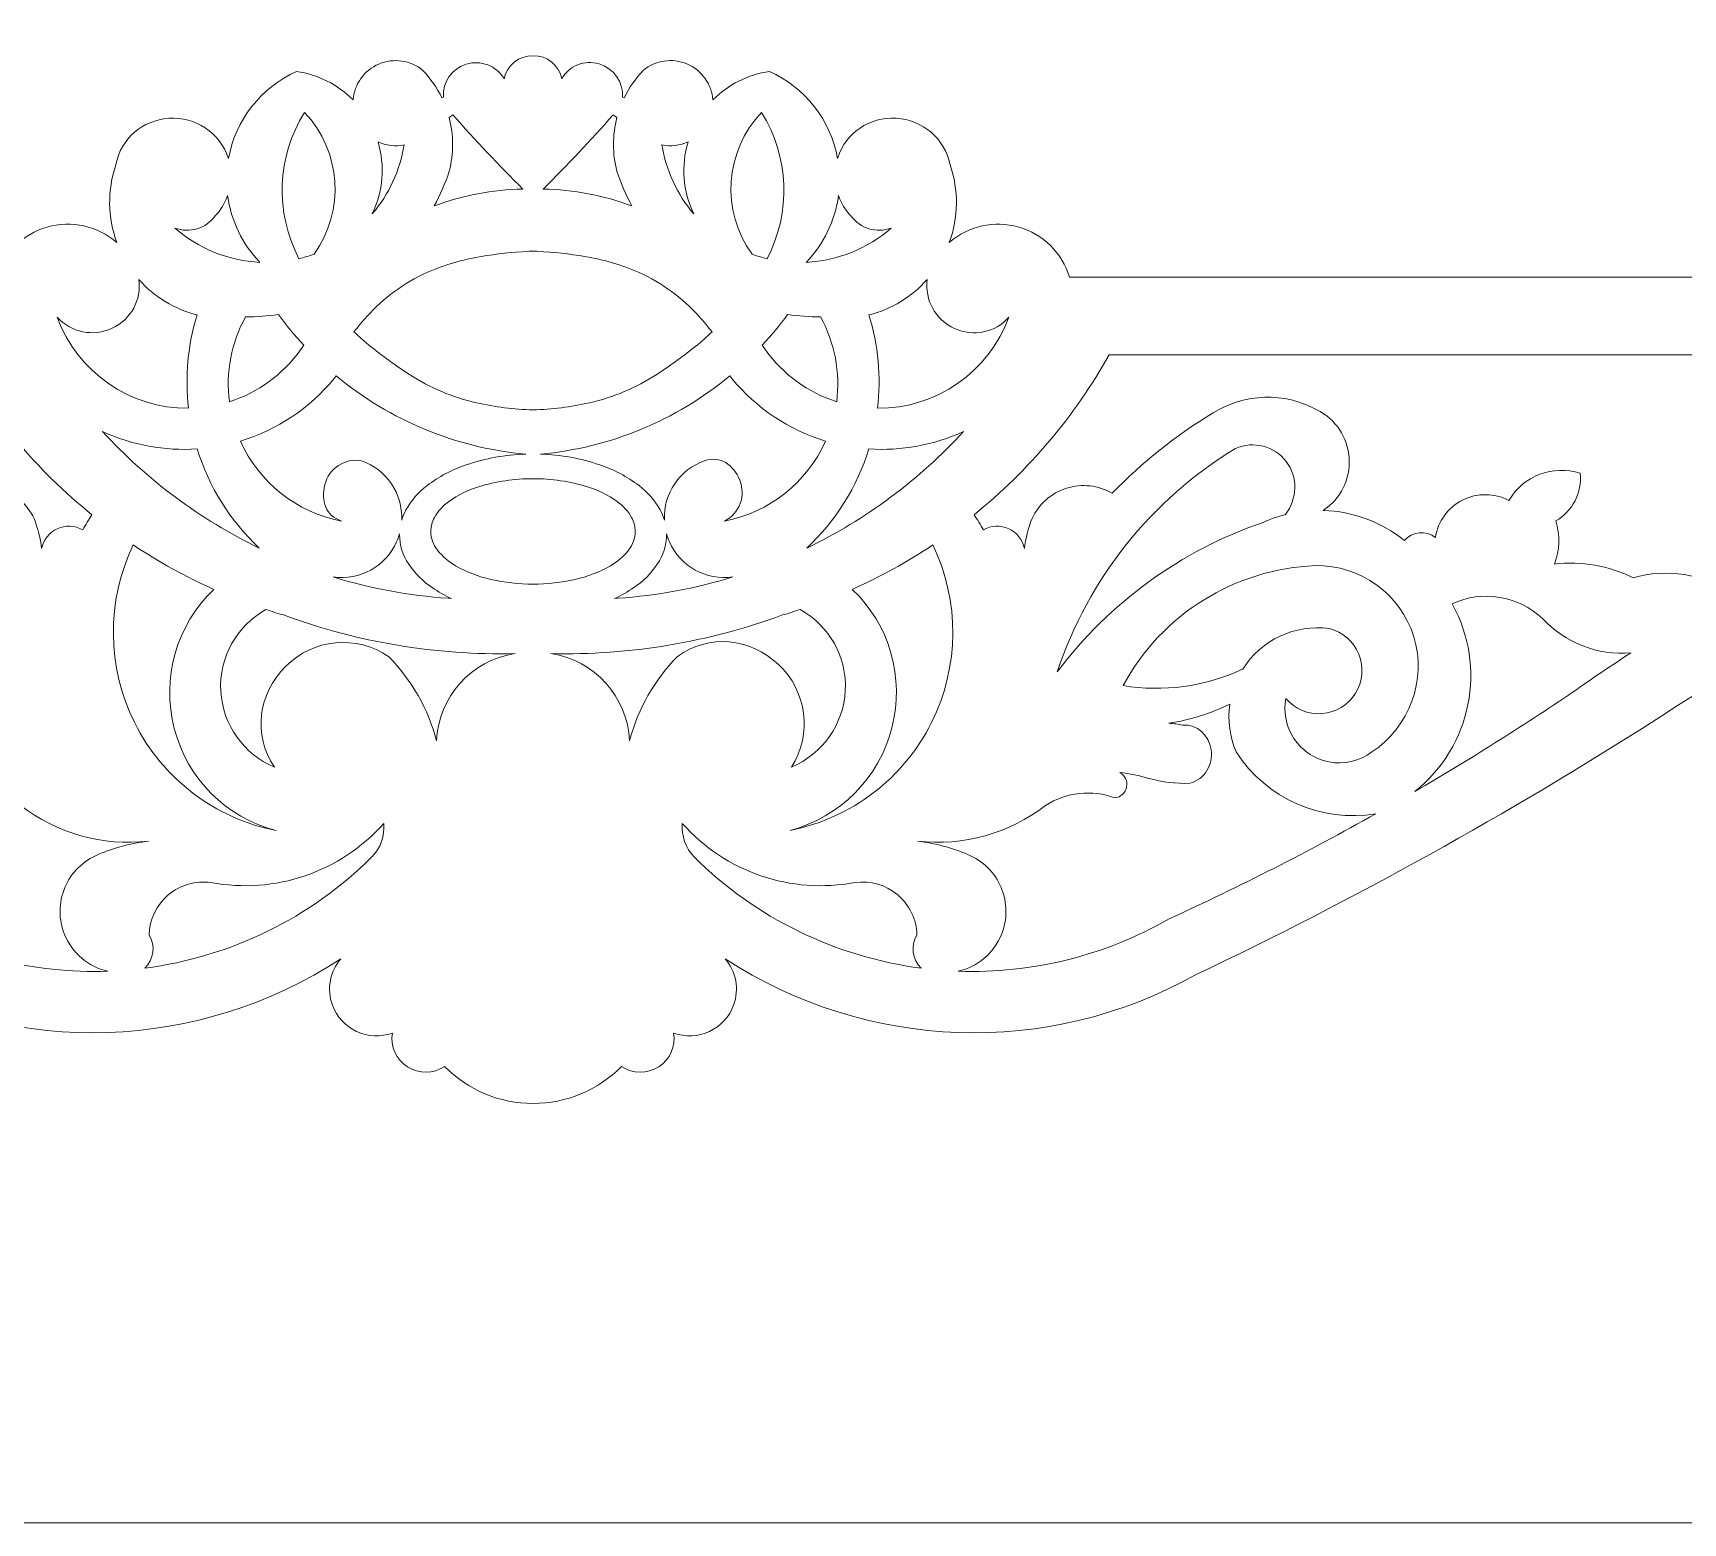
# Model space of a CAD drawing. Header units: millimetres. Extents: x 4882 to 5126, y 3141 to 3427.
# Drawn here: x 4960.9 to 5038.2, y 3141.2 to 3211 of the extents above; entities that cross this region are included whole.
import ezdxf

# ---------------------------------------------------------------- set-up
doc = ezdxf.new("R2010")
doc.units = ezdxf.units.MM
doc.header["$MEASUREMENT"] = 0
doc.layers.add('SITARA ALL', color=18, linetype='Continuous', true_color=0x000000)

msp = doc.modelspace()

# ---------------------------------------------------------------- linework, layer by layer
at = {"layer": 'SITARA ALL', "lineweight": 9}
for points, knots in [([(4882.319, 3263.18), (4882.319, 3263.18), (5126.319, 3263.18), (5126.319, 3263.18), (5126.319, 3263.18), (5126.319, 3141.18), (5126.319, 3141.18), (5126.319, 3141.18), (4882.319, 3141.18), (4882.319, 3141.18), (4882.319, 3141.18), (4882.319, 3263.18), (4882.319, 3263.18)], [0, 0, 0, 0, 0.25, 0.25, 0.25, 0.5, 0.5, 0.5, 0.75, 0.75, 0.75, 1, 1, 1, 1]), ([(4984.319, 3160.846), (4985.879, 3160.846), (4987.373, 3161.471), (4988.467, 3162.583), (4988.992, 3162.229), (4989.678, 3162.222), (4990.21, 3162.565), (4990.742, 3162.909), (4991.02, 3163.525), (4990.913, 3164.149), (4991.461, 3163.95), (4992.064, 3163.977), (4992.592, 3164.223), (4993.12, 3164.469), (4993.527, 3164.913), (4993.725, 3165.46), (4993.994, 3166.203), (4993.844, 3167.032), (4993.331, 3167.632), (4999.972, 3163.294), (5008.465, 3163), (5015.385, 3166.877), (5022.823, 3170.414), (5030.033, 3174.41), (5036.975, 3178.842), (5041.674, 3181.95), (5046.716, 3184.508), (5052, 3186.465), (5052.607, 3185.458), (5052.298, 3184.149), (5051.306, 3183.517), (5050.67, 3182.956), (5050.567, 3182.002), (5051.069, 3181.318), (5051.571, 3180.634), (5052.343, 3180.357), (5053.07, 3180.795), (5054.568, 3184.864), (5059.078, 3186.96), (5063.158, 3185.491), (5061.404, 3185.501), (5059.742, 3184.71), (5058.643, 3183.342), (5058.533, 3182.787), (5058.847, 3182.235), (5059.381, 3182.046), (5059.915, 3181.858), (5060.475, 3182.035), (5060.739, 3182.536), (5060.919, 3182.623), (5061.128, 3182.627), (5061.312, 3182.547), (5061.495, 3182.467), (5061.635, 3182.309), (5061.693, 3182.118), (5061.594, 3182.086), (5061.497, 3182.05), (5061.401, 3182.011), (5060.249, 3181.543), (5059.355, 3180.6), (5058.948, 3179.425), (5058.54, 3178.25), (5058.656, 3176.963), (5059.27, 3175.882), (5060.81, 3173.092), (5063.913, 3171.543), (5067.069, 3171.989), (5070.224, 3172.435), (5072.762, 3174.718), (5073.469, 3177.826), (5074.523, 3177.498), (5075.668, 3177.861), (5076.34, 3178.736), (5076.658, 3179.242), (5077.199, 3179.567), (5077.796, 3179.61), (5078.565, 3177.803), (5080.649, 3176.955), (5082.462, 3177.713), (5084.275, 3178.47), (5085.065, 3177.674), (5084.319, 3179.492), (5084.319, 3179.492), (5084.319, 3199.587), (5084.319, 3199.587), (5084.319, 3199.587), (5009.472, 3199.587), (5009.472, 3199.587), (5009.126, 3200.721), (5008.229, 3201.602), (5007.09, 3201.929), (5005.95, 3202.255), (5004.731, 3201.989), (5003.837, 3201.211), (5004.267, 3202.384), (5004.281, 3203.668), (5003.875, 3204.85), (5003.626, 3206.069), (5002.585, 3206.966), (5001.342, 3207.032), (5000.099, 3207.097), (4998.985, 3206.362), (4998.609, 3205.176), (4998.609, 3205.176), (4998.597, 3205.139), (4998.597, 3205.139), (4998.27, 3206.946), (4997.075, 3208.475), (4995.401, 3209.229), (4994.396, 3209.08), (4993.467, 3208.611), (4992.752, 3207.889), (4992.695, 3208.635), (4992.225, 3209.286), (4991.536, 3209.577), (4990.847, 3209.867), (4990.06, 3209.755), (4989.486, 3209.275), (4989.122, 3208.894), (4988.82, 3208.458), (4988.591, 3207.983), (4988.591, 3207.983), (4988.515, 3208.018), (4988.515, 3208.018), (4988.557, 3208.731), (4988.099, 3209.378), (4987.413, 3209.575), (4986.728, 3209.773), (4986.014, 3209.502), (4985.67, 3208.877), (4985.551, 3209.523), (4984.975, 3209.982), (4984.319, 3209.951), (4983.663, 3209.981), (4983.086, 3209.523), (4982.968, 3208.877), (4982.609, 3209.493), (4981.87, 3209.779), (4981.19, 3209.565), (4980.509, 3209.351), (4980.064, 3208.73), (4980.123, 3208.018), (4980.123, 3208.018), (4980.047, 3207.983), (4980.047, 3207.983), (4979.818, 3208.458), (4979.516, 3208.894), (4979.152, 3209.275), (4978.576, 3209.752), (4977.781, 3209.867), (4977.093, 3209.573), (4976.405, 3209.279), (4975.94, 3208.635), (4975.886, 3207.889), (4975.171, 3208.61), (4974.242, 3209.08), (4973.237, 3209.229), (4971.563, 3208.474), (4970.368, 3206.946), (4970.041, 3205.139), (4970.041, 3205.139), (4970.029, 3205.176), (4970.029, 3205.176), (4969.632, 3206.355), (4968.487, 3207.117), (4967.246, 3207.029), (4966.005, 3206.94), (4964.989, 3206.073), (4964.763, 3204.85), (4964.357, 3203.668), (4964.371, 3202.384), (4964.801, 3201.211), (4963.905, 3201.987), (4962.677, 3202.256), (4961.538, 3201.926), (4960.4, 3201.596), (4959.509, 3200.722), (4959.166, 3199.587), (4959.166, 3199.587), (4884.319, 3199.587), (4884.319, 3199.587), (4884.319, 3199.587), (4884.319, 3179.492), (4884.319, 3179.492), (4885.154, 3177.713), (4887.267, 3176.942), (4889.051, 3177.765), (4890.835, 3178.588), (4891.653, 3177.821), (4890.842, 3179.61), (4891.439, 3179.567), (4891.98, 3179.242), (4892.298, 3178.736), (4892.971, 3177.861), (4894.116, 3177.497), (4895.17, 3177.826), (4895.903, 3174.724), (4898.476, 3172.398), (4901.635, 3171.98), (4904.794, 3171.561), (4907.852, 3173.079), (4909.368, 3175.882), (4909.981, 3176.964), (4910.097, 3178.258), (4909.688, 3179.432), (4909.279, 3180.606), (4908.39, 3181.545), (4907.237, 3182.011), (4907.141, 3182.05), (4907.044, 3182.086), (4906.945, 3182.118), (4907.003, 3182.31), (4907.142, 3182.466), (4907.325, 3182.547), (4907.508, 3182.627), (4907.719, 3182.623), (4907.899, 3182.536), (4908.19, 3182.05), (4908.793, 3181.851), (4909.315, 3182.069), (4909.838, 3182.286), (4910.136, 3182.794), (4909.996, 3183.342), (4908.896, 3184.71), (4907.234, 3185.501), (4905.48, 3185.491), (4909.558, 3186.965), (4914.065, 3184.862), (4915.568, 3180.795), (4916.34, 3180.444), (4917.253, 3180.74), (4917.672, 3181.477), (4918.091, 3182.214), (4918.028, 3183.033), (4917.332, 3183.517), (4916.339, 3184.148), (4916.032, 3185.457), (4916.638, 3186.465), (4921.922, 3184.508), (4926.964, 3181.95), (4931.663, 3178.842), (4938.605, 3174.41), (4945.815, 3170.414), (4953.253, 3166.877), (4960.175, 3163.003), (4968.668, 3163.291), (4975.307, 3167.632), (4974.794, 3167.032), (4974.643, 3166.203), (4974.913, 3165.46), (4975.112, 3164.913), (4975.521, 3164.468), (4976.049, 3164.222), (4976.576, 3163.976), (4977.178, 3163.949), (4977.725, 3164.149), (4977.623, 3163.525), (4977.903, 3162.899), (4978.437, 3162.56), (4978.972, 3162.22), (4979.648, 3162.225), (4980.171, 3162.583), (4981.265, 3161.471), (4982.759, 3160.846), (4984.319, 3160.846)], [0, 0, 0, 0, 0.011364, 0.011364, 0.011364, 0.022727, 0.022727, 0.022727, 0.034091, 0.034091, 0.034091, 0.045455, 0.045455, 0.045455, 0.056818, 0.056818, 0.056818, 0.068182, 0.068182, 0.068182, 0.079545, 0.079545, 0.079545, 0.090909, 0.090909, 0.090909, 0.102273, 0.102273, 0.102273, 0.113636, 0.113636, 0.113636, 0.125, 0.125, 0.125, 0.136364, 0.136364, 0.136364, 0.147727, 0.147727, 0.147727, 0.159091, 0.159091, 0.159091, 0.170455, 0.170455, 0.170455, 0.181818, 0.181818, 0.181818, 0.193182, 0.193182, 0.193182, 0.204545, 0.204545, 0.204545, 0.215909, 0.215909, 0.215909, 0.227273, 0.227273, 0.227273, 0.238636, 0.238636, 0.238636, 0.25, 0.25, 0.25, 0.261364, 0.261364, 0.261364, 0.272727, 0.272727, 0.272727, 0.284091, 0.284091, 0.284091, 0.295455, 0.295455, 0.295455, 0.306818, 0.306818, 0.306818, 0.318182, 0.318182, 0.318182, 0.329545, 0.329545, 0.329545, 0.340909, 0.340909, 0.340909, 0.352273, 0.352273, 0.352273, 0.363636, 0.363636, 0.363636, 0.375, 0.375, 0.375, 0.386364, 0.386364, 0.386364, 0.397727, 0.397727, 0.397727, 0.409091, 0.409091, 0.409091, 0.420455, 0.420455, 0.420455, 0.431818, 0.431818, 0.431818, 0.443182, 0.443182, 0.443182, 0.454545, 0.454545, 0.454545, 0.465909, 0.465909, 0.465909, 0.477273, 0.477273, 0.477273, 0.488636, 0.488636, 0.488636, 0.5, 0.5, 0.5, 0.511364, 0.511364, 0.511364, 0.522727, 0.522727, 0.522727, 0.534091, 0.534091, 0.534091, 0.545455, 0.545455, 0.545455, 0.556818, 0.556818, 0.556818, 0.568182, 0.568182, 0.568182, 0.579545, 0.579545, 0.579545, 0.590909, 0.590909, 0.590909, 0.602273, 0.602273, 0.602273, 0.613636, 0.613636, 0.613636, 0.625, 0.625, 0.625, 0.636364, 0.636364, 0.636364, 0.647727, 0.647727, 0.647727, 0.659091, 0.659091, 0.659091, 0.670455, 0.670455, 0.670455, 0.681818, 0.681818, 0.681818, 0.693182, 0.693182, 0.693182, 0.704545, 0.704545, 0.704545, 0.715909, 0.715909, 0.715909, 0.727273, 0.727273, 0.727273, 0.738636, 0.738636, 0.738636, 0.75, 0.75, 0.75, 0.761364, 0.761364, 0.761364, 0.772727, 0.772727, 0.772727, 0.784091, 0.784091, 0.784091, 0.795455, 0.795455, 0.795455, 0.806818, 0.806818, 0.806818, 0.818182, 0.818182, 0.818182, 0.829545, 0.829545, 0.829545, 0.840909, 0.840909, 0.840909, 0.852273, 0.852273, 0.852273, 0.863636, 0.863636, 0.863636, 0.875, 0.875, 0.875, 0.886364, 0.886364, 0.886364, 0.897727, 0.897727, 0.897727, 0.909091, 0.909091, 0.909091, 0.920455, 0.920455, 0.920455, 0.931818, 0.931818, 0.931818, 0.943182, 0.943182, 0.943182, 0.954545, 0.954545, 0.954545, 0.965909, 0.965909, 0.965909, 0.977273, 0.977273, 0.977273, 0.988636, 0.988636, 0.988636, 1, 1, 1, 1]), ([(4973.344, 3200.447), (4972.206, 3202.617), (4972.307, 3205.23), (4973.606, 3207.308), (4975.333, 3205.488), (4975.518, 3202.694), (4974.051, 3200.659), (4973.82, 3200.575), (4973.583, 3200.504), (4973.344, 3200.447)], [0, 0, 0, 0, 0.333333, 0.333333, 0.333333, 0.666667, 0.666667, 0.666667, 1, 1, 1, 1]), ([(4979.682, 3202.919), (4979.966, 3203.44), (4980.203, 3203.984), (4980.39, 3204.546), (4980.602, 3205.375), (4980.6, 3206.244), (4980.383, 3207.071), (4980.383, 3207.071), (4980.558, 3207.19), (4980.558, 3207.19), (4981.62, 3205.998), (4982.715, 3204.837), (4983.843, 3203.706), (4982.421, 3203.687), (4981.013, 3203.421), (4979.682, 3202.919)], [0, 0, 0, 0, 0.2, 0.2, 0.2, 0.4, 0.4, 0.4, 0.6, 0.6, 0.6, 0.8, 0.8, 0.8, 1, 1, 1, 1]), ([(4988.956, 3202.919), (4987.625, 3203.421), (4986.217, 3203.687), (4984.795, 3203.706), (4985.923, 3204.837), (4987.018, 3205.998), (4988.08, 3207.19), (4988.08, 3207.19), (4988.255, 3207.071), (4988.255, 3207.071), (4988.039, 3206.244), (4988.036, 3205.375), (4988.248, 3204.546), (4988.435, 3203.984), (4988.672, 3203.44), (4988.956, 3202.919)], [0, 0, 0, 0, 0.2, 0.2, 0.2, 0.4, 0.4, 0.4, 0.6, 0.6, 0.6, 0.8, 0.8, 0.8, 1, 1, 1, 1]), ([(4995.294, 3200.447), (4995.055, 3200.504), (4994.819, 3200.575), (4994.587, 3200.659), (4993.118, 3202.692), (4993.307, 3205.486), (4995.032, 3207.308), (4996.332, 3205.231), (4996.431, 3202.617), (4995.294, 3200.447)], [0, 0, 0, 0, 0.333333, 0.333333, 0.333333, 0.666667, 0.666667, 0.666667, 1, 1, 1, 1]), ([(4976.784, 3202.55), (4977.289, 3203.602), (4977.385, 3204.804), (4977.052, 3205.922), (4977.434, 3205.749), (4977.861, 3205.7), (4978.272, 3205.784), (4978.085, 3204.589), (4977.57, 3203.469), (4976.784, 3202.55)], [0, 0, 0, 0, 0.333333, 0.333333, 0.333333, 0.666667, 0.666667, 0.666667, 1, 1, 1, 1]), ([(4991.854, 3202.55), (4991.068, 3203.469), (4990.553, 3204.589), (4990.366, 3205.784), (4990.777, 3205.7), (4991.204, 3205.749), (4991.586, 3205.922), (4991.254, 3204.804), (4991.349, 3203.602), (4991.854, 3202.55)], [0, 0, 0, 0, 0.333333, 0.333333, 0.333333, 0.666667, 0.666667, 0.666667, 1, 1, 1, 1]), ([(4971.514, 3200.275), (4970.041, 3200.346), (4968.635, 3200.914), (4967.526, 3201.886), (4968.212, 3201.627), (4968.986, 3201.858), (4969.415, 3202.453), (4969.674, 3202.726), (4969.874, 3203.049), (4970.001, 3203.403), (4970.16, 3202.226), (4970.689, 3201.13), (4971.514, 3200.275)], [0, 0, 0, 0, 0.25, 0.25, 0.25, 0.5, 0.5, 0.5, 0.75, 0.75, 0.75, 1, 1, 1, 1]), ([(4997.124, 3200.275), (4997.949, 3201.13), (4998.479, 3202.225), (4998.637, 3203.403), (4998.765, 3203.049), (4998.964, 3202.726), (4999.223, 3202.453), (4999.652, 3201.859), (5000.426, 3201.626), (5001.112, 3201.886), (5000.003, 3200.914), (4998.597, 3200.346), (4997.124, 3200.275)], [0, 0, 0, 0, 0.25, 0.25, 0.25, 0.5, 0.5, 0.5, 0.75, 0.75, 0.75, 1, 1, 1, 1]), ([(4984.319, 3193.356), (4983.427, 3193.385), (4982.543, 3193.497), (4981.674, 3193.689), (4980.554, 3193.945), (4979.486, 3194.396), (4978.521, 3195.02), (4977.866, 3195.446), (4977.234, 3195.906), (4976.628, 3196.4), (4976.628, 3196.4), (4976.474, 3196.523), (4976.474, 3196.523), (4976.287, 3196.681), (4976.103, 3196.844), (4975.925, 3197.012), (4976.114, 3197.263), (4976.315, 3197.505), (4976.527, 3197.737), (4977.314, 3198.61), (4978.273, 3199.312), (4979.344, 3199.798), (4980.156, 3200.155), (4981.01, 3200.409), (4981.886, 3200.552), (4982.612, 3200.674), (4983.345, 3200.754), (4984.081, 3200.792), (4984.16, 3200.797), (4984.239, 3200.801), (4984.319, 3200.804), (4984.398, 3200.801), (4984.478, 3200.797), (4984.557, 3200.792), (4985.293, 3200.754), (4986.026, 3200.674), (4986.752, 3200.552), (4987.628, 3200.409), (4988.482, 3200.155), (4989.294, 3199.798), (4990.365, 3199.312), (4991.324, 3198.61), (4992.111, 3197.737), (4992.323, 3197.505), (4992.525, 3197.263), (4992.713, 3197.012), (4992.535, 3196.844), (4992.352, 3196.681), (4992.164, 3196.523), (4992.164, 3196.523), (4992.01, 3196.4), (4992.01, 3196.4), (4991.404, 3195.906), (4990.772, 3195.446), (4990.117, 3195.02), (4989.152, 3194.396), (4988.084, 3193.945), (4986.964, 3193.689), (4986.096, 3193.497), (4985.211, 3193.385), (4984.319, 3193.356)], [0, 0, 0, 0, 0.05, 0.05, 0.05, 0.1, 0.1, 0.1, 0.15, 0.15, 0.15, 0.2, 0.2, 0.2, 0.25, 0.25, 0.25, 0.3, 0.3, 0.3, 0.35, 0.35, 0.35, 0.4, 0.4, 0.4, 0.45, 0.45, 0.45, 0.5, 0.5, 0.5, 0.55, 0.55, 0.55, 0.6, 0.6, 0.6, 0.65, 0.65, 0.65, 0.7, 0.7, 0.7, 0.75, 0.75, 0.75, 0.8, 0.8, 0.8, 0.85, 0.85, 0.85, 0.9, 0.9, 0.9, 0.95, 0.95, 0.95, 1, 1, 1, 1]), ([(4968.169, 3193.438), (4965.42, 3193.414), (4962.952, 3195.127), (4962.009, 3197.71), (4962.659, 3196.986), (4963.707, 3196.774), (4964.588, 3197.188), (4965.468, 3197.602), (4965.978, 3198.514), (4965.837, 3199.476), (4966.56, 3198.66), (4967.512, 3198.08), (4968.569, 3197.811), (4968.134, 3196.397), (4967.997, 3194.908), (4968.169, 3193.438)], [0, 0, 0, 0, 0.2, 0.2, 0.2, 0.4, 0.4, 0.4, 0.6, 0.6, 0.6, 0.8, 0.8, 0.8, 1, 1, 1, 1]), ([(5000.469, 3193.438), (5000.641, 3194.908), (5000.505, 3196.397), (5000.069, 3197.811), (5001.126, 3198.08), (5002.078, 3198.66), (5002.801, 3199.476), (5002.673, 3198.512), (5003.191, 3197.577), (5004.078, 3197.175), (5004.964, 3196.773), (5005.989, 3196.977), (5006.629, 3197.71), (5005.688, 3195.127), (5003.219, 3193.416), (5000.469, 3193.438)], [0, 0, 0, 0, 0.2, 0.2, 0.2, 0.4, 0.4, 0.4, 0.6, 0.6, 0.6, 0.8, 0.8, 0.8, 1, 1, 1, 1]), ([(4970.081, 3193.742), (4969.906, 3195.116), (4970.173, 3196.512), (4970.842, 3197.725), (4971.357, 3197.72), (4971.871, 3197.756), (4972.381, 3197.83), (4972.749, 3197.329), (4973.146, 3196.849), (4973.57, 3196.393), (4973.57, 3196.393), (4973.413, 3196.171), (4973.413, 3196.171), (4972.596, 3195.022), (4971.426, 3194.169), (4970.081, 3193.742)], [0, 0, 0, 0, 0.2, 0.2, 0.2, 0.4, 0.4, 0.4, 0.6, 0.6, 0.6, 0.8, 0.8, 0.8, 1, 1, 1, 1]), ([(4998.557, 3193.742), (4997.212, 3194.169), (4996.043, 3195.022), (4995.225, 3196.171), (4995.225, 3196.171), (4995.068, 3196.393), (4995.068, 3196.393), (4995.492, 3196.849), (4995.889, 3197.329), (4996.257, 3197.83), (4996.767, 3197.756), (4997.281, 3197.72), (4997.796, 3197.725), (4998.465, 3196.512), (4998.732, 3195.116), (4998.557, 3193.742)], [0, 0, 0, 0, 0.2, 0.2, 0.2, 0.4, 0.4, 0.4, 0.6, 0.6, 0.6, 0.8, 0.8, 0.8, 1, 1, 1, 1]), ([(4928.09, 3184.783), (4922.047, 3188.066), (4915.579, 3190.496), (4908.869, 3192.004), (4905.919, 3192.212), (4903.04, 3193.006), (4900.4, 3194.339), (4895.854, 3196.646), (4890.302, 3195.025), (4887.722, 3190.627), (4887.722, 3190.627), (4887.722, 3195.944), (4887.722, 3195.944), (4887.722, 3195.944), (4957.308, 3195.944), (4957.308, 3195.944), (4958.923, 3193.064), (4961.071, 3190.519), (4963.641, 3188.445), (4963.485, 3188.215), (4963.34, 3187.978), (4963.206, 3187.735), (4962.84, 3187.944), (4962.397, 3187.964), (4962.014, 3187.789), (4961.632, 3187.614), (4961.358, 3187.268), (4961.277, 3186.855), (4961.222, 3187.338), (4961.103, 3187.812), (4960.924, 3188.264), (4960.607, 3188.945), (4960.019, 3189.462), (4959.302, 3189.688), (4958.586, 3189.913), (4957.811, 3189.829), (4957.161, 3189.452), (4955.758, 3190.911), (4954.168, 3192.177), (4952.431, 3193.217), (4950.956, 3194.144), (4949.095, 3194.201), (4947.567, 3193.363), (4946.692, 3192.929), (4946.115, 3192.06), (4946.057, 3191.084), (4945.998, 3190.109), (4946.457, 3189.182), (4947.275, 3188.646), (4945.884, 3188.604), (4944.545, 3188.11), (4943.462, 3187.237), (4943.093, 3187.668), (4942.451, 3187.729), (4942.009, 3187.373), (4941.894, 3188.132), (4941.418, 3188.787), (4940.733, 3189.132), (4940.049, 3189.477), (4939.244, 3189.472), (4938.566, 3189.113), (4937.889, 3190.27), (4936.5, 3190.801), (4935.225, 3190.388), (4935.131, 3189.483), (4935.578, 3188.608), (4936.366, 3188.153), (4936.15, 3187.493), (4936.172, 3186.779), (4936.429, 3186.134), (4935.165, 3186.28), (4933.886, 3186.058), (4932.745, 3185.494), (4931.162, 3185.934), (4929.468, 3185.675), (4928.09, 3184.783)], [0, 0, 0, 0, 0.04, 0.04, 0.04, 0.08, 0.08, 0.08, 0.12, 0.12, 0.12, 0.16, 0.16, 0.16, 0.2, 0.2, 0.2, 0.24, 0.24, 0.24, 0.28, 0.28, 0.28, 0.32, 0.32, 0.32, 0.36, 0.36, 0.36, 0.4, 0.4, 0.4, 0.44, 0.44, 0.44, 0.48, 0.48, 0.48, 0.52, 0.52, 0.52, 0.56, 0.56, 0.56, 0.6, 0.6, 0.6, 0.64, 0.64, 0.64, 0.68, 0.68, 0.68, 0.72, 0.72, 0.72, 0.76, 0.76, 0.76, 0.8, 0.8, 0.8, 0.84, 0.84, 0.84, 0.88, 0.88, 0.88, 0.92, 0.92, 0.92, 0.96, 0.96, 0.96, 1, 1, 1, 1]), ([(5040.548, 3184.783), (5039.169, 3185.675), (5037.476, 3185.934), (5035.893, 3185.494), (5034.752, 3186.058), (5033.473, 3186.28), (5032.209, 3186.134), (5032.466, 3186.779), (5032.489, 3187.494), (5032.272, 3188.153), (5033.06, 3188.608), (5033.507, 3189.483), (5033.413, 3190.388), (5032.137, 3190.8), (5030.748, 3190.271), (5030.072, 3189.113), (5029.393, 3189.47), (5028.583, 3189.476), (5027.899, 3189.13), (5027.215, 3188.783), (5026.742, 3188.132), (5026.629, 3187.373), (5026.187, 3187.728), (5025.544, 3187.668), (5025.176, 3187.237), (5024.092, 3188.11), (5022.754, 3188.605), (5021.363, 3188.646), (5022.179, 3189.185), (5022.643, 3190.119), (5022.581, 3191.095), (5022.519, 3192.07), (5021.948, 3192.933), (5021.071, 3193.363), (5019.542, 3194.2), (5017.682, 3194.145), (5016.207, 3193.217), (5014.47, 3192.177), (5012.88, 3190.911), (5011.477, 3189.452), (5010.827, 3189.828), (5010.048, 3189.913), (5009.332, 3189.686), (5008.616, 3189.46), (5008.03, 3188.946), (5007.714, 3188.264), (5007.535, 3187.812), (5007.416, 3187.338), (5007.361, 3186.855), (5007.279, 3187.268), (5007.004, 3187.616), (5006.621, 3187.79), (5006.238, 3187.964), (5005.797, 3187.945), (5005.432, 3187.735), (5005.298, 3187.978), (5005.153, 3188.215), (5004.997, 3188.445), (5007.567, 3190.519), (5009.715, 3193.064), (5011.33, 3195.944), (5011.33, 3195.944), (5080.916, 3195.944), (5080.916, 3195.944), (5080.916, 3195.944), (5080.916, 3190.627), (5080.916, 3190.627), (5078.331, 3195.022), (5072.782, 3196.651), (5068.238, 3194.339), (5065.598, 3193.006), (5062.719, 3192.212), (5059.769, 3192.004), (5053.059, 3190.496), (5046.591, 3188.066), (5040.548, 3184.783)], [0, 0, 0, 0, 0.04, 0.04, 0.04, 0.08, 0.08, 0.08, 0.12, 0.12, 0.12, 0.16, 0.16, 0.16, 0.2, 0.2, 0.2, 0.24, 0.24, 0.24, 0.28, 0.28, 0.28, 0.32, 0.32, 0.32, 0.36, 0.36, 0.36, 0.4, 0.4, 0.4, 0.44, 0.44, 0.44, 0.48, 0.48, 0.48, 0.52, 0.52, 0.52, 0.56, 0.56, 0.56, 0.6, 0.6, 0.6, 0.64, 0.64, 0.64, 0.68, 0.68, 0.68, 0.72, 0.72, 0.72, 0.76, 0.76, 0.76, 0.8, 0.8, 0.8, 0.84, 0.84, 0.84, 0.88, 0.88, 0.88, 0.92, 0.92, 0.92, 0.96, 0.96, 0.96, 1, 1, 1, 1]), ([(4975.341, 3188.148), (4973.242, 3188.548), (4971.471, 3189.95), (4970.599, 3191.9), (4972.322, 3192.421), (4973.851, 3193.439), (4974.997, 3194.828), (4974.997, 3194.828), (4975.097, 3194.949), (4975.097, 3194.949), (4977.619, 3192.858), (4980.713, 3191.582), (4983.975, 3191.287), (4983.024, 3191.258), (4982.083, 3191.088), (4981.182, 3190.782), (4980.522, 3190.561), (4979.902, 3190.232), (4979.349, 3189.809), (4978.945, 3189.502), (4978.609, 3189.116), (4978.362, 3188.673), (4978.278, 3188.52), (4978.21, 3188.359), (4978.161, 3188.192), (4978.214, 3189.436), (4977.448, 3190.567), (4976.272, 3190.976), (4975.495, 3191.108), (4974.748, 3190.619), (4974.558, 3189.855), (4974.368, 3189.09), (4974.592, 3188.395), (4975.341, 3188.148)], [0, 0, 0, 0, 0.090909, 0.090909, 0.090909, 0.181818, 0.181818, 0.181818, 0.272727, 0.272727, 0.272727, 0.363636, 0.363636, 0.363636, 0.454545, 0.454545, 0.454545, 0.545455, 0.545455, 0.545455, 0.636364, 0.636364, 0.636364, 0.727273, 0.727273, 0.727273, 0.818182, 0.818182, 0.818182, 0.909091, 0.909091, 0.909091, 1, 1, 1, 1]), ([(4993.297, 3188.148), (4994.001, 3188.503), (4994.311, 3189.34), (4994.01, 3190.068), (4993.708, 3190.796), (4993.115, 3191.222), (4992.366, 3190.976), (4991.191, 3190.566), (4990.423, 3189.436), (4990.478, 3188.192), (4990.428, 3188.359), (4990.36, 3188.52), (4990.276, 3188.673), (4990.029, 3189.116), (4989.693, 3189.502), (4989.289, 3189.809), (4988.736, 3190.232), (4988.116, 3190.561), (4987.456, 3190.782), (4986.555, 3191.088), (4985.614, 3191.258), (4984.663, 3191.287), (4987.925, 3191.582), (4991.02, 3192.858), (4993.541, 3194.949), (4993.541, 3194.949), (4993.641, 3194.828), (4993.641, 3194.828), (4994.787, 3193.439), (4996.316, 3192.421), (4998.039, 3191.9), (4997.168, 3189.95), (4995.396, 3188.549), (4993.297, 3188.148)], [0, 0, 0, 0, 0.090909, 0.090909, 0.090909, 0.181818, 0.181818, 0.181818, 0.272727, 0.272727, 0.272727, 0.363636, 0.363636, 0.363636, 0.454545, 0.454545, 0.454545, 0.545455, 0.545455, 0.545455, 0.636364, 0.636364, 0.636364, 0.727273, 0.727273, 0.727273, 0.818182, 0.818182, 0.818182, 0.909091, 0.909091, 0.909091, 1, 1, 1, 1]), ([(4971.486, 3186.882), (4968.713, 3188.221), (4966.219, 3190.075), (4964.138, 3192.344), (4965.525, 3191.706), (4967.049, 3191.426), (4968.572, 3191.529), (4969.121, 3189.752), (4970.125, 3188.15), (4971.486, 3186.882)], [0, 0, 0, 0, 0.333333, 0.333333, 0.333333, 0.666667, 0.666667, 0.666667, 1, 1, 1, 1]), ([(4997.152, 3186.882), (4998.513, 3188.15), (4999.517, 3189.752), (5000.066, 3191.529), (5001.589, 3191.426), (5003.113, 3191.706), (5004.5, 3192.344), (5002.419, 3190.075), (4999.925, 3188.221), (4997.152, 3186.882)], [0, 0, 0, 0, 0.333333, 0.333333, 0.333333, 0.666667, 0.666667, 0.666667, 1, 1, 1, 1]), ([(5008.896, 3181.081), (5010.354, 3185.452), (5013.319, 3189.165), (5017.257, 3191.557), (5018.098, 3191.918), (5019.076, 3191.663), (5019.633, 3190.938), (5020.191, 3190.212), (5020.159, 3189.17), (5019.593, 3188.451), (5019.237, 3188.36), (5018.89, 3188.239), (5018.554, 3188.088), (5014.707, 3186.768), (5011.345, 3184.329), (5008.896, 3181.081)], [0, 0, 0, 0, 0.2, 0.2, 0.2, 0.4, 0.4, 0.4, 0.6, 0.6, 0.6, 0.8, 0.8, 0.8, 1, 1, 1, 1]), ([(4984.319, 3185.193), (4983.655, 3185.191), (4982.993, 3185.265), (4982.345, 3185.412), (4981.764, 3185.539), (4981.206, 3185.754), (4980.689, 3186.05), (4980.359, 3186.238), (4980.069, 3186.489), (4979.836, 3186.79), (4979.642, 3187.04), (4979.533, 3187.346), (4979.527, 3187.663), (4979.529, 3187.89), (4979.586, 3188.113), (4979.695, 3188.312), (4979.863, 3188.611), (4980.096, 3188.869), (4980.376, 3189.067), (4980.798, 3189.369), (4981.266, 3189.6), (4981.761, 3189.752), (4982.589, 3190.01), (4983.452, 3190.139), (4984.319, 3190.134), (4985.186, 3190.139), (4986.049, 3190.01), (4986.877, 3189.752), (4987.372, 3189.6), (4987.84, 3189.369), (4988.262, 3189.067), (4988.542, 3188.869), (4988.775, 3188.611), (4988.943, 3188.312), (4989.052, 3188.113), (4989.109, 3187.89), (4989.111, 3187.663), (4989.105, 3187.346), (4988.996, 3187.04), (4988.802, 3186.79), (4988.569, 3186.489), (4988.279, 3186.238), (4987.949, 3186.05), (4987.432, 3185.754), (4986.874, 3185.539), (4986.293, 3185.412), (4985.645, 3185.265), (4984.983, 3185.191), (4984.319, 3185.193)], [0, 0, 0, 0, 0.0625, 0.0625, 0.0625, 0.125, 0.125, 0.125, 0.1875, 0.1875, 0.1875, 0.25, 0.25, 0.25, 0.3125, 0.3125, 0.3125, 0.375, 0.375, 0.375, 0.4375, 0.4375, 0.4375, 0.5, 0.5, 0.5, 0.5625, 0.5625, 0.5625, 0.625, 0.625, 0.625, 0.6875, 0.6875, 0.6875, 0.75, 0.75, 0.75, 0.8125, 0.8125, 0.8125, 0.875, 0.875, 0.875, 0.9375, 0.9375, 0.9375, 1, 1, 1, 1]), ([(4980.494, 3184.514), (4980.494, 3184.514), (4980.334, 3184.526), (4980.334, 3184.526), (4978.508, 3184.655), (4976.701, 3184.991), (4974.95, 3185.526), (4976.202, 3185.349), (4977.418, 3186.025), (4977.925, 3187.182), (4977.979, 3187.303), (4978.023, 3187.428), (4978.059, 3187.555), (4978.058, 3187.54), (4978.058, 3187.524), (4978.058, 3187.509), (4978.064, 3187.016), (4978.214, 3186.536), (4978.491, 3186.127), (4978.784, 3185.692), (4979.159, 3185.318), (4979.595, 3185.026), (4979.882, 3184.833), (4980.182, 3184.662), (4980.494, 3184.514)], [0, 0, 0, 0, 0.125, 0.125, 0.125, 0.25, 0.25, 0.25, 0.375, 0.375, 0.375, 0.5, 0.5, 0.5, 0.625, 0.625, 0.625, 0.75, 0.75, 0.75, 0.875, 0.875, 0.875, 1, 1, 1, 1]), ([(4988.144, 3184.514), (4988.456, 3184.662), (4988.756, 3184.833), (4989.043, 3185.026), (4989.479, 3185.318), (4989.854, 3185.692), (4990.147, 3186.127), (4990.424, 3186.536), (4990.574, 3187.016), (4990.58, 3187.509), (4990.58, 3187.524), (4990.58, 3187.54), (4990.579, 3187.555), (4990.615, 3187.428), (4990.659, 3187.303), (4990.713, 3187.182), (4991.221, 3186.025), (4992.436, 3185.348), (4993.688, 3185.526), (4991.937, 3184.991), (4990.13, 3184.655), (4988.304, 3184.526), (4988.304, 3184.526), (4988.144, 3184.514), (4988.144, 3184.514)], [0, 0, 0, 0, 0.125, 0.125, 0.125, 0.25, 0.25, 0.25, 0.375, 0.375, 0.375, 0.5, 0.5, 0.5, 0.625, 0.625, 0.625, 0.75, 0.75, 0.75, 0.875, 0.875, 0.875, 1, 1, 1, 1]), ([(4969.352, 3184.947), (4967.597, 3183.271), (4966.888, 3180.776), (4967.499, 3178.427), (4968.111, 3176.078), (4969.92, 3174.252), (4972.269, 3173.644), (4969.4, 3174.21), (4966.954, 3176.071), (4965.643, 3178.685), (4964.331, 3181.299), (4964.311, 3184.391), (4965.572, 3187.029), (4966.772, 3186.231), (4968.036, 3185.535), (4969.352, 3184.947)], [0, 0, 0, 0, 0.2, 0.2, 0.2, 0.4, 0.4, 0.4, 0.6, 0.6, 0.6, 0.8, 0.8, 0.8, 1, 1, 1, 1]), ([(4999.286, 3184.947), (5000.602, 3185.535), (5001.866, 3186.231), (5003.066, 3187.029), (5004.333, 3184.394), (5004.31, 3181.32), (5003.004, 3178.703), (5001.699, 3176.086), (4999.237, 3174.216), (4996.369, 3173.644), (4998.716, 3174.262), (5000.544, 3176.102), (5001.145, 3178.453), (5001.747, 3180.804), (5001.047, 3183.278), (4999.286, 3184.947)], [0, 0, 0, 0, 0.2, 0.2, 0.2, 0.4, 0.4, 0.4, 0.6, 0.6, 0.6, 0.8, 0.8, 0.8, 1, 1, 1, 1]), ([(5019.617, 3179.825), (5020.038, 3179.334), (5020.669, 3179.073), (5021.314, 3179.123), (5021.96, 3179.173), (5022.54, 3179.523), (5022.881, 3180.074), (5023.222, 3180.624), (5023.28, 3181.304), (5023.038, 3181.904), (5022.795, 3182.504), (5022.285, 3182.951), (5021.658, 3183.11), (5020.047, 3183.323), (5018.46, 3182.582), (5017.592, 3181.209), (5017.592, 3181.209), (5017.541, 3181.185), (5017.541, 3181.185), (5015.806, 3180.385), (5013.869, 3180.123), (5011.983, 3180.433), (5013.784, 3183.771), (5017.218, 3185.91), (5021.007, 3186.058), (5023.114, 3186.092), (5024.99, 3184.734), (5025.615, 3182.723), (5026.241, 3180.711), (5025.407, 3178.49), (5023.653, 3177.323), (5023.073, 3176.887), (5022.335, 3176.718), (5021.624, 3176.86), (5020.912, 3177.001), (5020.293, 3177.443), (5019.925, 3178.068), (5019.614, 3178.597), (5019.505, 3179.222), (5019.617, 3179.825)], [0, 0, 0, 0, 0.076923, 0.076923, 0.076923, 0.153846, 0.153846, 0.153846, 0.230769, 0.230769, 0.230769, 0.307692, 0.307692, 0.307692, 0.384615, 0.384615, 0.384615, 0.461538, 0.461538, 0.461538, 0.538462, 0.538462, 0.538462, 0.615385, 0.615385, 0.615385, 0.692308, 0.692308, 0.692308, 0.769231, 0.769231, 0.769231, 0.846154, 0.846154, 0.846154, 0.923077, 0.923077, 0.923077, 1, 1, 1, 1]), ([(5025.668, 3175.475), (5028.323, 3177.589), (5029.062, 3181.308), (5027.411, 3184.274), (5028.833, 3184.923), (5030.508, 3184.65), (5031.651, 3183.584), (5032.71, 3182.435), (5034.238, 3181.839), (5035.795, 3181.967), (5034.879, 3181.378), (5033.977, 3180.768), (5033.087, 3180.139), (5030.667, 3178.502), (5028.192, 3176.947), (5025.668, 3175.475)], [0, 0, 0, 0, 0.2, 0.2, 0.2, 0.4, 0.4, 0.4, 0.6, 0.6, 0.6, 0.8, 0.8, 0.8, 1, 1, 1, 1]), ([(4972.194, 3176.618), (4970.744, 3177.224), (4969.767, 3178.604), (4969.679, 3180.173), (4969.59, 3181.742), (4970.424, 3183.235), (4971.796, 3184), (4972.068, 3183.911), (4972.341, 3183.825), (4972.615, 3183.745), (4976.091, 3182.466), (4979.775, 3181.852), (4983.477, 3181.934), (4981.43, 3181.626), (4979.887, 3179.916), (4979.796, 3177.847), (4979.403, 3179.337), (4978.629, 3180.698), (4977.55, 3181.798), (4976.039, 3182.824), (4974.013, 3182.632), (4972.722, 3181.341), (4971.43, 3180.05), (4971.169, 3178.129), (4972.194, 3176.618)], [0, 0, 0, 0, 0.125, 0.125, 0.125, 0.25, 0.25, 0.25, 0.375, 0.375, 0.375, 0.5, 0.5, 0.5, 0.625, 0.625, 0.625, 0.75, 0.75, 0.75, 0.875, 0.875, 0.875, 1, 1, 1, 1]), ([(4996.444, 3176.618), (4997.418, 3178.162), (4997.159, 3180.181), (4995.826, 3181.428), (4994.493, 3182.676), (4992.564, 3182.873), (4991.088, 3181.798), (4990.009, 3180.698), (4989.235, 3179.337), (4988.842, 3177.847), (4988.749, 3179.916), (4987.208, 3181.628), (4985.161, 3181.934), (4988.863, 3181.853), (4992.547, 3182.466), (4996.023, 3183.745), (4996.297, 3183.825), (4996.57, 3183.911), (4996.842, 3184), (4998.219, 3183.242), (4999.041, 3181.765), (4998.961, 3180.195), (4998.88, 3178.626), (4997.89, 3177.232), (4996.444, 3176.618)], [0, 0, 0, 0, 0.125, 0.125, 0.125, 0.25, 0.25, 0.25, 0.375, 0.375, 0.375, 0.5, 0.5, 0.5, 0.625, 0.625, 0.625, 0.75, 0.75, 0.75, 0.875, 0.875, 0.875, 1, 1, 1, 1]), ([(4964.38, 3167.046), (4960.918, 3166.925), (4957.49, 3167.777), (4954.488, 3169.506), (4951.192, 3171.013), (4947.959, 3172.655), (4944.799, 3174.429), (4947.366, 3173.998), (4949.941, 3175.134), (4951.349, 3177.323), (4951.655, 3178.03), (4951.76, 3178.806), (4951.651, 3179.568), (4952.552, 3179.128), (4953.514, 3178.826), (4954.505, 3178.673), (4954.289, 3178.652), (4954.075, 3178.624), (4953.862, 3178.588), (4953.155, 3178.566), (4952.576, 3178.02), (4952.515, 3177.315), (4952.454, 3176.611), (4952.824, 3175.999), (4953.516, 3175.856), (4954.167, 3175.834), (4954.818, 3175.911), (4955.446, 3176.087), (4955.891, 3176.211), (4956.345, 3176.303), (4956.804, 3176.362), (4956.56, 3176.227), (4956.432, 3175.949), (4956.489, 3175.676), (4956.545, 3175.404), (4956.764, 3175.2), (4957.041, 3175.172), (4958.118, 3175.568), (4959.319, 3175.437), (4960.287, 3174.819), (4961.992, 3173.502), (4964.142, 3172.901), (4966.283, 3173.145), (4965.474, 3173.047), (4964.684, 3172.836), (4963.934, 3172.518), (4963.227, 3172.228), (4962.663, 3171.669), (4962.368, 3170.964), (4962.073, 3170.258), (4962.069, 3169.468), (4962.359, 3168.761), (4962.715, 3167.895), (4963.468, 3167.255), (4964.38, 3167.046)], [0, 0, 0, 0, 0.055556, 0.055556, 0.055556, 0.111111, 0.111111, 0.111111, 0.166667, 0.166667, 0.166667, 0.222222, 0.222222, 0.222222, 0.277778, 0.277778, 0.277778, 0.333333, 0.333333, 0.333333, 0.388889, 0.388889, 0.388889, 0.444444, 0.444444, 0.444444, 0.5, 0.5, 0.5, 0.555556, 0.555556, 0.555556, 0.611111, 0.611111, 0.611111, 0.666667, 0.666667, 0.666667, 0.722222, 0.722222, 0.722222, 0.777778, 0.777778, 0.777778, 0.833333, 0.833333, 0.833333, 0.888889, 0.888889, 0.888889, 0.944444, 0.944444, 0.944444, 1, 1, 1, 1]), ([(5004.258, 3167.046), (5005.17, 3167.256), (5005.924, 3167.895), (5006.279, 3168.761), (5006.568, 3169.469), (5006.564, 3170.262), (5006.268, 3170.967), (5005.972, 3171.672), (5005.412, 3172.229), (5004.704, 3172.518), (5003.954, 3172.836), (5003.164, 3173.047), (5002.355, 3173.145), (5004.496, 3172.902), (5006.646, 3173.502), (5008.351, 3174.819), (5009.318, 3175.437), (5010.52, 3175.568), (5011.597, 3175.172), (5011.874, 3175.204), (5012.098, 3175.411), (5012.151, 3175.684), (5012.204, 3175.958), (5012.08, 3176.23), (5011.835, 3176.362), (5012.293, 3176.303), (5012.747, 3176.211), (5013.192, 3176.087), (5013.82, 3175.911), (5014.471, 3175.834), (5015.122, 3175.856), (5015.801, 3176.052), (5016.225, 3176.726), (5016.109, 3177.424), (5015.993, 3178.121), (5015.482, 3178.622), (5014.776, 3178.588), (5014.563, 3178.624), (5014.349, 3178.652), (5014.133, 3178.673), (5015.124, 3178.826), (5016.086, 3179.128), (5016.987, 3179.568), (5016.878, 3178.806), (5016.983, 3178.029), (5017.289, 3177.323), (5018.698, 3175.135), (5021.273, 3173.996), (5023.839, 3174.429), (5020.679, 3172.655), (5017.446, 3171.013), (5014.15, 3169.506), (5011.148, 3167.777), (5007.72, 3166.925), (5004.258, 3167.046)], [0, 0, 0, 0, 0.055556, 0.055556, 0.055556, 0.111111, 0.111111, 0.111111, 0.166667, 0.166667, 0.166667, 0.222222, 0.222222, 0.222222, 0.277778, 0.277778, 0.277778, 0.333333, 0.333333, 0.333333, 0.388889, 0.388889, 0.388889, 0.444444, 0.444444, 0.444444, 0.5, 0.5, 0.5, 0.555556, 0.555556, 0.555556, 0.611111, 0.611111, 0.611111, 0.666667, 0.666667, 0.666667, 0.722222, 0.722222, 0.722222, 0.777778, 0.777778, 0.777778, 0.833333, 0.833333, 0.833333, 0.888889, 0.888889, 0.888889, 0.944444, 0.944444, 0.944444, 1, 1, 1, 1]), ([(4966.118, 3167.189), (4966.541, 3167.598), (4966.625, 3168.244), (4966.32, 3168.747), (4966.337, 3169.472), (4966.664, 3170.155), (4967.217, 3170.624), (4967.77, 3171.094), (4968.501, 3171.304), (4969.219, 3171.204), (4972.22, 3170.641), (4975.294, 3171.69), (4977.322, 3173.972), (4977.367, 3173.394), (4977.166, 3172.823), (4976.769, 3172.401), (4973.887, 3169.544), (4970.142, 3167.712), (4966.118, 3167.189)], [0, 0, 0, 0, 0.166667, 0.166667, 0.166667, 0.333333, 0.333333, 0.333333, 0.5, 0.5, 0.5, 0.666667, 0.666667, 0.666667, 0.833333, 0.833333, 0.833333, 1, 1, 1, 1]), ([(5002.521, 3167.189), (4998.496, 3167.712), (4994.752, 3169.544), (4991.869, 3172.401), (4991.472, 3172.823), (4991.271, 3173.394), (4991.316, 3173.972), (4993.345, 3171.691), (4996.418, 3170.64), (4999.419, 3171.204), (5000.137, 3171.305), (5000.865, 3171.095), (5001.418, 3170.627), (5001.972, 3170.159), (5002.299, 3169.472), (5002.318, 3168.747), (5002.013, 3168.244), (5002.097, 3167.597), (5002.521, 3167.189)], [0, 0, 0, 0, 0.166667, 0.166667, 0.166667, 0.333333, 0.333333, 0.333333, 0.5, 0.5, 0.5, 0.666667, 0.666667, 0.666667, 0.833333, 0.833333, 0.833333, 1, 1, 1, 1])]:
    msp.add_open_spline(points, degree=3, knots=knots, dxfattribs=at)
msp.add_open_spline([(5014.395, 3175.872), (5014.382, 3175.876), (5014.37, 3175.88), (5014.357, 3175.884)], degree=3, dxfattribs=at)

doc.saveas('drawing.dxf')
